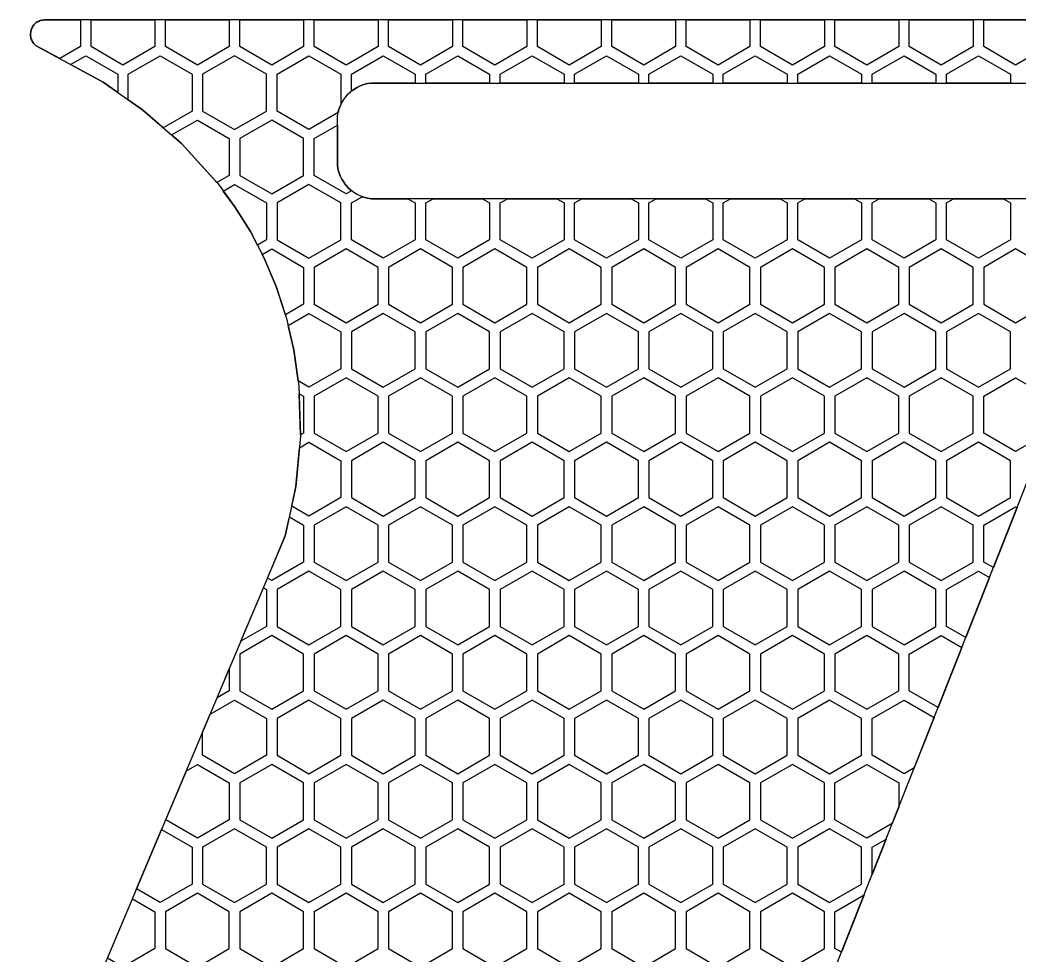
# Model space of a CAD drawing. Header units: millimetres. Extents: x 4.9 to 96.9, y -288 to -199.4.
# Drawn here: x 17.72 to 65.14, y -243.77 to -199.39 of the extents above; entities that cross this region are included whole.
import ezdxf

# ---------------------------------------------------------------- set-up
doc = ezdxf.new("R2010")
doc.units = ezdxf.units.MM
for name, color, linetype in [('outline_1', 3, 'Continuous'), ('outline_2', 3, 'Continuous'), ('pattern_0168', 2, 'Continuous'), ('pattern_0169', 2, 'Continuous'), ('pattern_0170', 2, 'Continuous'), ('pattern_0171', 2, 'Continuous'), ('pattern_0172', 2, 'Continuous'), ('pattern_0173', 2, 'Continuous'), ('pattern_0174', 2, 'Continuous'), ('pattern_0175', 2, 'Continuous'), ('pattern_0176', 2, 'Continuous'), ('pattern_0177', 2, 'Continuous'), ('pattern_0178', 2, 'Continuous'), ('pattern_0179', 2, 'Continuous'), ('pattern_0180', 2, 'Continuous'), ('pattern_0181', 2, 'Continuous'), ('pattern_0182', 2, 'Continuous'), ('pattern_0183', 2, 'Continuous'), ('pattern_0184', 2, 'Continuous'), ('pattern_0185', 2, 'Continuous'), ('pattern_0186', 2, 'Continuous'), ('pattern_0187', 2, 'Continuous'), ('pattern_0188', 2, 'Continuous'), ('pattern_0189', 2, 'Continuous'), ('pattern_0190', 2, 'Continuous'), ('pattern_0191', 2, 'Continuous'), ('pattern_0192', 2, 'Continuous'), ('pattern_0193', 2, 'Continuous'), ('pattern_0194', 2, 'Continuous'), ('pattern_0195', 2, 'Continuous'), ('pattern_0196', 2, 'Continuous'), ('pattern_0197', 2, 'Continuous'), ('pattern_0198', 2, 'Continuous'), ('pattern_0199', 2, 'Continuous'), ('pattern_0200', 2, 'Continuous'), ('pattern_0201', 2, 'Continuous'), ('pattern_0202', 2, 'Continuous'), ('pattern_0203', 2, 'Continuous'), ('pattern_0204', 2, 'Continuous'), ('pattern_0205', 2, 'Continuous'), ('pattern_0206', 2, 'Continuous'), ('pattern_0207', 2, 'Continuous'), ('pattern_0208', 2, 'Continuous'), ('pattern_0209', 2, 'Continuous'), ('pattern_0210', 2, 'Continuous'), ('pattern_0211', 2, 'Continuous'), ('pattern_0212', 2, 'Continuous'), ('pattern_0213', 2, 'Continuous'), ('pattern_0214', 2, 'Continuous'), ('pattern_0215', 2, 'Continuous'), ('pattern_0216', 2, 'Continuous'), ('pattern_0217', 2, 'Continuous'), ('pattern_0218', 2, 'Continuous'), ('pattern_0219', 2, 'Continuous'), ('pattern_0220', 2, 'Continuous'), ('pattern_0221', 2, 'Continuous'), ('pattern_0222', 2, 'Continuous'), ('pattern_0223', 2, 'Continuous'), ('pattern_0224', 2, 'Continuous'), ('pattern_0225', 2, 'Continuous'), ('pattern_0226', 2, 'Continuous'), ('pattern_0227', 2, 'Continuous'), ('pattern_0228', 2, 'Continuous'), ('pattern_0229', 2, 'Continuous'), ('pattern_0230', 2, 'Continuous'), ('pattern_0231', 2, 'Continuous'), ('pattern_0232', 2, 'Continuous'), ('pattern_0233', 2, 'Continuous'), ('pattern_0234', 2, 'Continuous'), ('pattern_0235', 2, 'Continuous'), ('pattern_0236', 2, 'Continuous'), ('pattern_0237', 2, 'Continuous'), ('pattern_0238', 2, 'Continuous'), ('pattern_0239', 2, 'Continuous'), ('pattern_0240', 2, 'Continuous'), ('pattern_0241', 2, 'Continuous'), ('pattern_0242', 2, 'Continuous'), ('pattern_0243', 2, 'Continuous'), ('pattern_0244', 2, 'Continuous'), ('pattern_0245', 2, 'Continuous'), ('pattern_0246', 2, 'Continuous'), ('pattern_0247', 2, 'Continuous'), ('pattern_0248', 2, 'Continuous'), ('pattern_0249', 2, 'Continuous'), ('pattern_0250', 2, 'Continuous'), ('pattern_0251', 2, 'Continuous'), ('pattern_0252', 2, 'Continuous'), ('pattern_0254', 2, 'Continuous'), ('pattern_0255', 2, 'Continuous'), ('pattern_0256', 2, 'Continuous'), ('pattern_0257', 2, 'Continuous'), ('pattern_0258', 2, 'Continuous'), ('pattern_0259', 2, 'Continuous'), ('pattern_0260', 2, 'Continuous'), ('pattern_0261', 2, 'Continuous'), ('pattern_0262', 2, 'Continuous'), ('pattern_0263', 2, 'Continuous'), ('pattern_0264', 2, 'Continuous'), ('pattern_0266', 2, 'Continuous'), ('pattern_0267', 2, 'Continuous'), ('pattern_0268', 2, 'Continuous'), ('pattern_0269', 2, 'Continuous'), ('pattern_0270', 2, 'Continuous'), ('pattern_0271', 2, 'Continuous'), ('pattern_0272', 2, 'Continuous'), ('pattern_0273', 2, 'Continuous'), ('pattern_0274', 2, 'Continuous'), ('pattern_0275', 2, 'Continuous'), ('pattern_0278', 2, 'Continuous'), ('pattern_0279', 2, 'Continuous'), ('pattern_0280', 2, 'Continuous'), ('pattern_0281', 2, 'Continuous'), ('pattern_0282', 2, 'Continuous'), ('pattern_0283', 2, 'Continuous'), ('pattern_0284', 2, 'Continuous'), ('pattern_0285', 2, 'Continuous'), ('pattern_0286', 2, 'Continuous'), ('pattern_0287', 2, 'Continuous'), ('pattern_0288', 2, 'Continuous'), ('pattern_0294', 2, 'Continuous'), ('pattern_0295', 2, 'Continuous'), ('pattern_0296', 2, 'Continuous'), ('pattern_0297', 2, 'Continuous'), ('pattern_0298', 2, 'Continuous'), ('pattern_0299', 2, 'Continuous'), ('pattern_0300', 2, 'Continuous'), ('pattern_0301', 2, 'Continuous'), ('pattern_0302', 2, 'Continuous'), ('pattern_0303', 2, 'Continuous'), ('pattern_0304', 2, 'Continuous'), ('pattern_0313', 2, 'Continuous'), ('pattern_0314', 2, 'Continuous'), ('pattern_0315', 2, 'Continuous'), ('pattern_0324', 2, 'Continuous'), ('pattern_0325', 2, 'Continuous'), ('pattern_0326', 2, 'Continuous'), ('pattern_0327', 2, 'Continuous'), ('pattern_0328', 2, 'Continuous'), ('pattern_0329', 2, 'Continuous'), ('pattern_0330', 2, 'Continuous'), ('pattern_0331', 2, 'Continuous'), ('pattern_0332', 2, 'Continuous'), ('pattern_0333', 2, 'Continuous'), ('pattern_0334', 2, 'Continuous'), ('pattern_0335', 2, 'Continuous'), ('pattern_0336', 2, 'Continuous'), ('pattern_0346', 2, 'Continuous'), ('pattern_0347', 2, 'Continuous'), ('pattern_0348', 2, 'Continuous'), ('pattern_0349', 2, 'Continuous'), ('pattern_0350', 2, 'Continuous'), ('pattern_0351', 2, 'Continuous'), ('pattern_0352', 2, 'Continuous'), ('pattern_0353', 2, 'Continuous'), ('pattern_0354', 2, 'Continuous'), ('pattern_0355', 2, 'Continuous'), ('pattern_0356', 2, 'Continuous'), ('pattern_0357', 2, 'Continuous'), ('pattern_0358', 2, 'Continuous'), ('pattern_0359', 2, 'Continuous')]:
    doc.layers.add(name, color=color, linetype=linetype)

msp = doc.modelspace()

# ---------------------------------------------------------------- linework, layer by layer
at = {"layer": 'outline_1'}
for points in [[(96.894, -199.393), (18.884, -199.393), (18.819, -199.396), (18.757, -199.404), (18.698, -199.417), (18.643, -199.435), (18.59, -199.458), (18.54, -199.485), (18.494, -199.516), (18.451, -199.551), (18.411, -199.589), (18.375, -199.63), (18.343, -199.674), (18.314, -199.72), (18.289, -199.769), (18.268, -199.819), (18.25, -199.871), (18.236, -199.923), (18.227, -199.977), (18.221, -200.032), (18.22, -200.086), (18.222, -200.141), (18.229, -200.195), (18.24, -200.249), (18.256, -200.301), (18.276, -200.353), (18.3, -200.403), (18.33, -200.45), (18.363, -200.496), (18.402, -200.539), (18.445, -200.58), (18.494, -200.617), (21.66, -202.339), (23.534, -203.652), (25.387, -205.257), (27.124, -207.177), (27.92, -208.263), (28.653, -209.435), (29.31, -210.696), (29.88, -212.05), (30.352, -213.499), (30.714, -215.046), (30.958, -216.752), (31.034, -219.146), (30.814, -221.528), (30.314, -223.871), (17.718, -253.777)], [(40.109, -285.625), (66.862, -217.96)]]:
    msp.add_lwpolyline(points, dxfattribs=at)
at = {"layer": 'outline_2'}
msp.add_lwpolyline([(65.704, -207.887), (34.389, -207.877), (34.211, -207.85), (34.039, -207.805), (33.874, -207.745), (33.718, -207.669), (33.569, -207.579), (33.431, -207.475), (33.303, -207.359), (33.187, -207.231), (33.084, -207.093), (32.993, -206.945), (32.917, -206.788), (32.857, -206.623), (32.812, -206.451), (32.785, -206.273), (32.785, -203.992), (32.812, -203.814), (32.857, -203.642), (32.917, -203.477), (32.993, -203.32), (33.084, -203.172), (33.187, -203.034), (33.303, -202.906), (33.431, -202.79), (33.569, -202.686), (33.718, -202.596), (33.874, -202.52), (34.039, -202.459), (34.211, -202.415), (34.389, -202.388), (65.887, -202.388)], dxfattribs=at)
at = {"layer": 'pattern_0168'}
msp.add_lwpolyline([(23.057, -241.102), (24.122, -241.717), (24.122, -243.467), (22.607, -244.342), (21.871, -243.917)], close=True, dxfattribs=at)
at = {"layer": 'pattern_0169'}
msp.add_lwpolyline([(27.653, -241.717), (26.138, -240.842), (24.622, -241.717), (24.622, -243.467), (26.138, -244.342), (27.653, -243.467)], close=True, dxfattribs=at)
at = {"layer": 'pattern_0170'}
msp.add_lwpolyline([(31.184, -241.717), (29.669, -240.842), (28.153, -241.717), (28.153, -243.467), (29.669, -244.342), (31.184, -243.467)], close=True, dxfattribs=at)
at = {"layer": 'pattern_0171'}
msp.add_lwpolyline([(34.716, -241.717), (33.2, -240.842), (31.684, -241.717), (31.684, -243.467), (33.2, -244.342), (34.716, -243.467)], close=True, dxfattribs=at)
at = {"layer": 'pattern_0172'}
msp.add_lwpolyline([(38.247, -241.717), (36.731, -240.842), (35.216, -241.717), (35.216, -243.467), (36.731, -244.342), (38.247, -243.467)], close=True, dxfattribs=at)
at = {"layer": 'pattern_0173'}
msp.add_lwpolyline([(41.778, -241.717), (40.262, -240.842), (38.747, -241.717), (38.747, -243.467), (40.262, -244.342), (41.778, -243.467)], close=True, dxfattribs=at)
at = {"layer": 'pattern_0174'}
msp.add_lwpolyline([(45.309, -241.717), (43.793, -240.842), (42.278, -241.717), (42.278, -243.467), (43.793, -244.342), (45.309, -243.467)], close=True, dxfattribs=at)
at = {"layer": 'pattern_0175'}
msp.add_lwpolyline([(48.84, -241.717), (47.324, -240.842), (45.809, -241.717), (45.809, -243.467), (47.324, -244.342), (48.84, -243.467)], close=True, dxfattribs=at)
at = {"layer": 'pattern_0176'}
msp.add_lwpolyline([(52.371, -241.717), (50.855, -240.842), (49.34, -241.717), (49.34, -243.467), (50.855, -244.342), (52.371, -243.467)], close=True, dxfattribs=at)
at = {"layer": 'pattern_0177'}
msp.add_lwpolyline([(55.902, -241.717), (54.387, -240.842), (52.871, -241.717), (52.871, -243.467), (54.387, -244.342), (55.902, -243.467)], close=True, dxfattribs=at)
at = {"layer": 'pattern_0178'}
msp.add_lwpolyline([(56.708, -243.643), (56.402, -243.467), (56.402, -241.717), (57.785, -240.918)], close=True, dxfattribs=at)
at = {"layer": 'pattern_0179'}
msp.add_lwpolyline([(24.438, -237.822), (25.888, -238.659), (25.888, -240.409), (24.372, -241.284), (23.252, -240.637)], close=True, dxfattribs=at)
at = {"layer": 'pattern_0180'}
msp.add_lwpolyline([(29.419, -238.659), (27.903, -237.784), (26.388, -238.659), (26.388, -240.409), (27.903, -241.284), (29.419, -240.409)], close=True, dxfattribs=at)
at = {"layer": 'pattern_0181'}
msp.add_lwpolyline([(32.95, -238.659), (31.434, -237.784), (29.919, -238.659), (29.919, -240.409), (31.434, -241.284), (32.95, -240.409)], close=True, dxfattribs=at)
at = {"layer": 'pattern_0182'}
msp.add_lwpolyline([(36.481, -238.659), (34.966, -237.784), (33.45, -238.659), (33.45, -240.409), (34.966, -241.284), (36.481, -240.409)], close=True, dxfattribs=at)
at = {"layer": 'pattern_0183'}
msp.add_lwpolyline([(40.012, -238.659), (38.497, -237.784), (36.981, -238.659), (36.981, -240.409), (38.497, -241.284), (40.012, -240.409)], close=True, dxfattribs=at)
at = {"layer": 'pattern_0184'}
msp.add_lwpolyline([(43.543, -238.659), (42.028, -237.784), (40.512, -238.659), (40.512, -240.409), (42.028, -241.284), (43.543, -240.409)], close=True, dxfattribs=at)
at = {"layer": 'pattern_0185'}
msp.add_lwpolyline([(47.074, -238.659), (45.559, -237.784), (44.043, -238.659), (44.043, -240.409), (45.559, -241.284), (47.074, -240.409)], close=True, dxfattribs=at)
at = {"layer": 'pattern_0186'}
msp.add_lwpolyline([(50.605, -238.659), (49.09, -237.784), (47.574, -238.659), (47.574, -240.409), (49.09, -241.284), (50.605, -240.409)], close=True, dxfattribs=at)
at = {"layer": 'pattern_0187'}
msp.add_lwpolyline([(54.137, -238.659), (52.621, -237.784), (51.105, -238.659), (51.105, -240.409), (52.621, -241.284), (54.137, -240.409)], close=True, dxfattribs=at)
at = {"layer": 'pattern_0188'}
msp.add_lwpolyline([(57.668, -238.659), (56.152, -237.784), (54.637, -238.659), (54.637, -240.409), (56.152, -241.284), (57.668, -240.409)], close=True, dxfattribs=at)
at = {"layer": 'pattern_0189'}
msp.add_lwpolyline([(58.168, -239.951), (58.168, -238.659), (58.83, -238.277)], close=True, dxfattribs=at)
at = {"layer": 'pattern_0190'}
msp.add_lwpolyline([(25.615, -235.028), (26.138, -234.726), (27.653, -235.601), (27.653, -237.351), (26.138, -238.226), (24.634, -237.357)], close=True, dxfattribs=at)
at = {"layer": 'pattern_0191'}
msp.add_lwpolyline([(31.184, -235.601), (29.669, -234.726), (28.153, -235.601), (28.153, -237.351), (29.669, -238.226), (31.184, -237.351)], close=True, dxfattribs=at)
at = {"layer": 'pattern_0192'}
msp.add_lwpolyline([(34.716, -235.601), (33.2, -234.726), (31.684, -235.601), (31.684, -237.351), (33.2, -238.226), (34.716, -237.351)], close=True, dxfattribs=at)
at = {"layer": 'pattern_0193'}
msp.add_lwpolyline([(38.247, -235.601), (36.731, -234.726), (35.216, -235.601), (35.216, -237.351), (36.731, -238.226), (38.247, -237.351)], close=True, dxfattribs=at)
at = {"layer": 'pattern_0194'}
msp.add_lwpolyline([(41.778, -235.601), (40.262, -234.726), (38.747, -235.601), (38.747, -237.351), (40.262, -238.226), (41.778, -237.351)], close=True, dxfattribs=at)
at = {"layer": 'pattern_0195'}
msp.add_lwpolyline([(45.309, -235.601), (43.793, -234.726), (42.278, -235.601), (42.278, -237.351), (43.793, -238.226), (45.309, -237.351)], close=True, dxfattribs=at)
at = {"layer": 'pattern_0196'}
msp.add_lwpolyline([(48.84, -235.601), (47.324, -234.726), (45.809, -235.601), (45.809, -237.351), (47.324, -238.226), (48.84, -237.351)], close=True, dxfattribs=at)
at = {"layer": 'pattern_0197'}
msp.add_lwpolyline([(52.371, -235.601), (50.855, -234.726), (49.34, -235.601), (49.34, -237.351), (50.855, -238.226), (52.371, -237.351)], close=True, dxfattribs=at)
at = {"layer": 'pattern_0198'}
msp.add_lwpolyline([(55.902, -235.601), (54.387, -234.726), (52.871, -235.601), (52.871, -237.351), (54.387, -238.226), (55.902, -237.351)], close=True, dxfattribs=at)
at = {"layer": 'pattern_0199'}
msp.add_lwpolyline([(59.125, -237.529), (57.918, -238.226), (56.402, -237.351), (56.402, -235.601), (57.918, -234.726), (59.433, -235.601), (59.433, -236.75)], close=True, dxfattribs=at)
at = {"layer": 'pattern_0200'}
msp.add_lwpolyline([(26.749, -232.334), (27.903, -231.668), (29.419, -232.543), (29.419, -234.293), (27.903, -235.168), (26.388, -234.293), (26.388, -233.192)], close=True, dxfattribs=at)
at = {"layer": 'pattern_0201'}
msp.add_lwpolyline([(32.95, -232.543), (31.434, -231.668), (29.919, -232.543), (29.919, -234.293), (31.434, -235.168), (32.95, -234.293)], close=True, dxfattribs=at)
at = {"layer": 'pattern_0202'}
msp.add_lwpolyline([(36.481, -232.543), (34.966, -231.668), (33.45, -232.543), (33.45, -234.293), (34.966, -235.168), (36.481, -234.293)], close=True, dxfattribs=at)
at = {"layer": 'pattern_0203'}
msp.add_lwpolyline([(40.012, -232.543), (38.497, -231.668), (36.981, -232.543), (36.981, -234.293), (38.497, -235.168), (40.012, -234.293)], close=True, dxfattribs=at)
at = {"layer": 'pattern_0204'}
msp.add_lwpolyline([(43.543, -232.543), (42.028, -231.668), (40.512, -232.543), (40.512, -234.293), (42.028, -235.168), (43.543, -234.293)], close=True, dxfattribs=at)
at = {"layer": 'pattern_0205'}
msp.add_lwpolyline([(47.074, -232.543), (45.559, -231.668), (44.043, -232.543), (44.043, -234.293), (45.559, -235.168), (47.074, -234.293)], close=True, dxfattribs=at)
at = {"layer": 'pattern_0206'}
msp.add_lwpolyline([(50.605, -232.543), (49.09, -231.668), (47.574, -232.543), (47.574, -234.293), (49.09, -235.168), (50.605, -234.293)], close=True, dxfattribs=at)
at = {"layer": 'pattern_0207'}
msp.add_lwpolyline([(54.137, -232.543), (52.621, -231.668), (51.105, -232.543), (51.105, -234.293), (52.621, -235.168), (54.137, -234.293)], close=True, dxfattribs=at)
at = {"layer": 'pattern_0208'}
msp.add_lwpolyline([(57.668, -232.543), (56.152, -231.668), (54.637, -232.543), (54.637, -234.293), (56.152, -235.168), (57.668, -234.293)], close=True, dxfattribs=at)
at = {"layer": 'pattern_0209'}
msp.add_lwpolyline([(60.17, -234.887), (59.683, -235.168), (58.168, -234.293), (58.168, -232.543), (59.683, -231.668), (61.116, -232.495)], close=True, dxfattribs=at)
at = {"layer": 'pattern_0210'}
msp.add_lwpolyline([(27.653, -230.188), (27.653, -231.235), (27.071, -231.571)], close=True, dxfattribs=at)
at = {"layer": 'pattern_0211'}
msp.add_lwpolyline([(31.184, -229.485), (29.669, -228.61), (28.153, -229.485), (28.153, -231.235), (29.669, -232.11), (31.184, -231.235)], close=True, dxfattribs=at)
at = {"layer": 'pattern_0212'}
msp.add_lwpolyline([(34.716, -229.485), (33.2, -228.61), (31.684, -229.485), (31.684, -231.235), (33.2, -232.11), (34.716, -231.235)], close=True, dxfattribs=at)
at = {"layer": 'pattern_0213'}
msp.add_lwpolyline([(38.247, -229.485), (36.731, -228.61), (35.216, -229.485), (35.216, -231.235), (36.731, -232.11), (38.247, -231.235)], close=True, dxfattribs=at)
at = {"layer": 'pattern_0214'}
msp.add_lwpolyline([(41.778, -229.485), (40.262, -228.61), (38.747, -229.485), (38.747, -231.235), (40.262, -232.11), (41.778, -231.235)], close=True, dxfattribs=at)
at = {"layer": 'pattern_0215'}
msp.add_lwpolyline([(45.309, -229.485), (43.793, -228.61), (42.278, -229.485), (42.278, -231.235), (43.793, -232.11), (45.309, -231.235)], close=True, dxfattribs=at)
at = {"layer": 'pattern_0216'}
msp.add_lwpolyline([(48.84, -229.485), (47.324, -228.61), (45.809, -229.485), (45.809, -231.235), (47.324, -232.11), (48.84, -231.235)], close=True, dxfattribs=at)
at = {"layer": 'pattern_0217'}
msp.add_lwpolyline([(52.371, -229.485), (50.855, -228.61), (49.34, -229.485), (49.34, -231.235), (50.855, -232.11), (52.371, -231.235)], close=True, dxfattribs=at)
at = {"layer": 'pattern_0218'}
msp.add_lwpolyline([(55.902, -229.485), (54.387, -228.61), (52.871, -229.485), (52.871, -231.235), (54.387, -232.11), (55.902, -231.235)], close=True, dxfattribs=at)
at = {"layer": 'pattern_0219'}
msp.add_lwpolyline([(59.433, -229.485), (57.918, -228.61), (56.402, -229.485), (56.402, -231.235), (57.918, -232.11), (59.433, -231.235)], close=True, dxfattribs=at)
at = {"layer": 'pattern_0220'}
msp.add_lwpolyline([(61.301, -232.025), (59.933, -231.235), (59.933, -229.485), (61.449, -228.61), (62.428, -229.175)], close=True, dxfattribs=at)
at = {"layer": 'pattern_0221'}
msp.add_lwpolyline([(29.273, -226.342), (29.419, -226.427), (29.419, -228.177), (28.205, -228.878)], close=True, dxfattribs=at)
at = {"layer": 'pattern_0222'}
msp.add_lwpolyline([(32.95, -226.427), (31.434, -225.552), (29.919, -226.427), (29.919, -228.177), (31.434, -229.052), (32.95, -228.177)], close=True, dxfattribs=at)
at = {"layer": 'pattern_0223'}
msp.add_lwpolyline([(36.481, -226.427), (34.966, -225.552), (33.45, -226.427), (33.45, -228.177), (34.966, -229.052), (36.481, -228.177)], close=True, dxfattribs=at)
at = {"layer": 'pattern_0224'}
msp.add_lwpolyline([(40.012, -226.427), (38.497, -225.552), (36.981, -226.427), (36.981, -228.177), (38.497, -229.052), (40.012, -228.177)], close=True, dxfattribs=at)
at = {"layer": 'pattern_0225'}
msp.add_lwpolyline([(43.543, -226.427), (42.028, -225.552), (40.512, -226.427), (40.512, -228.177), (42.028, -229.052), (43.543, -228.177)], close=True, dxfattribs=at)
at = {"layer": 'pattern_0226'}
msp.add_lwpolyline([(47.074, -226.427), (45.559, -225.552), (44.043, -226.427), (44.043, -228.177), (45.559, -229.052), (47.074, -228.177)], close=True, dxfattribs=at)
at = {"layer": 'pattern_0227'}
msp.add_lwpolyline([(50.605, -226.427), (49.09, -225.552), (47.574, -226.427), (47.574, -228.177), (49.09, -229.052), (50.605, -228.177)], close=True, dxfattribs=at)
at = {"layer": 'pattern_0228'}
msp.add_lwpolyline([(54.137, -226.427), (52.621, -225.552), (51.105, -226.427), (51.105, -228.177), (52.621, -229.052), (54.137, -228.177)], close=True, dxfattribs=at)
at = {"layer": 'pattern_0229'}
msp.add_lwpolyline([(57.668, -226.427), (56.152, -225.552), (54.637, -226.427), (54.637, -228.177), (56.152, -229.052), (57.668, -228.177)], close=True, dxfattribs=at)
at = {"layer": 'pattern_0230'}
msp.add_lwpolyline([(61.199, -226.427), (59.683, -225.552), (58.168, -226.427), (58.168, -228.177), (59.683, -229.052), (61.199, -228.177)], close=True, dxfattribs=at)
at = {"layer": 'pattern_0231'}
msp.add_lwpolyline([(62.614, -228.705), (61.699, -228.177), (61.699, -226.427), (63.214, -225.552), (63.74, -225.856)], close=True, dxfattribs=at)
at = {"layer": 'pattern_0232'}
msp.add_lwpolyline([(30.314, -223.871), (30.505, -222.976), (31.184, -223.369), (31.184, -225.119), (29.669, -225.994), (29.468, -225.878)], close=True, dxfattribs=at)
at = {"layer": 'pattern_0233'}
msp.add_lwpolyline([(34.716, -223.369), (33.2, -222.494), (31.684, -223.369), (31.684, -225.119), (33.2, -225.994), (34.716, -225.119)], close=True, dxfattribs=at)
at = {"layer": 'pattern_0234'}
msp.add_lwpolyline([(38.247, -223.369), (36.731, -222.494), (35.216, -223.369), (35.216, -225.119), (36.731, -225.994), (38.247, -225.119)], close=True, dxfattribs=at)
at = {"layer": 'pattern_0235'}
msp.add_lwpolyline([(41.778, -223.369), (40.262, -222.494), (38.747, -223.369), (38.747, -225.119), (40.262, -225.994), (41.778, -225.119)], close=True, dxfattribs=at)
at = {"layer": 'pattern_0236'}
msp.add_lwpolyline([(45.309, -223.369), (43.793, -222.494), (42.278, -223.369), (42.278, -225.119), (43.793, -225.994), (45.309, -225.119)], close=True, dxfattribs=at)
at = {"layer": 'pattern_0237'}
msp.add_lwpolyline([(48.84, -223.369), (47.324, -222.494), (45.809, -223.369), (45.809, -225.119), (47.324, -225.994), (48.84, -225.119)], close=True, dxfattribs=at)
at = {"layer": 'pattern_0238'}
msp.add_lwpolyline([(52.371, -223.369), (50.855, -222.494), (49.34, -223.369), (49.34, -225.119), (50.855, -225.994), (52.371, -225.119)], close=True, dxfattribs=at)
at = {"layer": 'pattern_0239'}
msp.add_lwpolyline([(55.902, -223.369), (54.387, -222.494), (52.871, -223.369), (52.871, -225.119), (54.387, -225.994), (55.902, -225.119)], close=True, dxfattribs=at)
at = {"layer": 'pattern_0240'}
msp.add_lwpolyline([(59.433, -223.369), (57.918, -222.494), (56.402, -223.369), (56.402, -225.119), (57.918, -225.994), (59.433, -225.119)], close=True, dxfattribs=at)
at = {"layer": 'pattern_0241'}
msp.add_lwpolyline([(62.964, -223.369), (61.449, -222.494), (59.933, -223.369), (59.933, -225.119), (61.449, -225.994), (62.964, -225.119)], close=True, dxfattribs=at)
at = {"layer": 'pattern_0242'}
msp.add_lwpolyline([(63.926, -225.385), (63.464, -225.119), (63.464, -223.369), (64.98, -222.494), (65.053, -222.536)], close=True, dxfattribs=at)
at = {"layer": 'pattern_0243'}
msp.add_lwpolyline([(30.814, -221.528), (30.984, -219.696), (31.434, -219.436), (32.95, -220.311), (32.95, -222.061), (31.434, -222.936), (30.615, -222.462)], close=True, dxfattribs=at)
at = {"layer": 'pattern_0244'}
msp.add_lwpolyline([(36.481, -220.311), (34.966, -219.436), (33.45, -220.311), (33.45, -222.061), (34.966, -222.936), (36.481, -222.061)], close=True, dxfattribs=at)
at = {"layer": 'pattern_0245'}
msp.add_lwpolyline([(40.012, -220.311), (38.497, -219.436), (36.981, -220.311), (36.981, -222.061), (38.497, -222.936), (40.012, -222.061)], close=True, dxfattribs=at)
at = {"layer": 'pattern_0246'}
msp.add_lwpolyline([(43.543, -220.311), (42.028, -219.436), (40.512, -220.311), (40.512, -222.061), (42.028, -222.936), (43.543, -222.061)], close=True, dxfattribs=at)
at = {"layer": 'pattern_0247'}
msp.add_lwpolyline([(47.074, -220.311), (45.559, -219.436), (44.043, -220.311), (44.043, -222.061), (45.559, -222.936), (47.074, -222.061)], close=True, dxfattribs=at)
at = {"layer": 'pattern_0248'}
msp.add_lwpolyline([(50.605, -220.311), (49.09, -219.436), (47.574, -220.311), (47.574, -222.061), (49.09, -222.936), (50.605, -222.061)], close=True, dxfattribs=at)
at = {"layer": 'pattern_0249'}
msp.add_lwpolyline([(54.137, -220.311), (52.621, -219.436), (51.105, -220.311), (51.105, -222.061), (52.621, -222.936), (54.137, -222.061)], close=True, dxfattribs=at)
at = {"layer": 'pattern_0250'}
msp.add_lwpolyline([(57.668, -220.311), (56.152, -219.436), (54.637, -220.311), (54.637, -222.061), (56.152, -222.936), (57.668, -222.061)], close=True, dxfattribs=at)
at = {"layer": 'pattern_0251'}
msp.add_lwpolyline([(61.199, -220.311), (59.683, -219.436), (58.168, -220.311), (58.168, -222.061), (59.683, -222.936), (61.199, -222.061)], close=True, dxfattribs=at)
at = {"layer": 'pattern_0252'}
msp.add_lwpolyline([(64.73, -220.311), (63.214, -219.436), (61.699, -220.311), (61.699, -222.061), (63.214, -222.936), (64.73, -222.061)], close=True, dxfattribs=at)
at = {"layer": 'pattern_0254'}
msp.add_lwpolyline([(30.97, -217.129), (31.184, -217.253), (31.184, -219.003), (31.032, -219.09)], close=True, dxfattribs=at)
at = {"layer": 'pattern_0255'}
msp.add_lwpolyline([(34.716, -217.253), (33.2, -216.378), (31.684, -217.253), (31.684, -219.003), (33.2, -219.878), (34.716, -219.003)], close=True, dxfattribs=at)
at = {"layer": 'pattern_0256'}
msp.add_lwpolyline([(38.247, -217.253), (36.731, -216.378), (35.216, -217.253), (35.216, -219.003), (36.731, -219.878), (38.247, -219.003)], close=True, dxfattribs=at)
at = {"layer": 'pattern_0257'}
msp.add_lwpolyline([(41.778, -217.253), (40.262, -216.378), (38.747, -217.253), (38.747, -219.003), (40.262, -219.878), (41.778, -219.003)], close=True, dxfattribs=at)
at = {"layer": 'pattern_0258'}
msp.add_lwpolyline([(45.309, -217.253), (43.793, -216.378), (42.278, -217.253), (42.278, -219.003), (43.793, -219.878), (45.309, -219.003)], close=True, dxfattribs=at)
at = {"layer": 'pattern_0259'}
msp.add_lwpolyline([(48.84, -217.253), (47.324, -216.378), (45.809, -217.253), (45.809, -219.003), (47.324, -219.878), (48.84, -219.003)], close=True, dxfattribs=at)
at = {"layer": 'pattern_0260'}
msp.add_lwpolyline([(52.371, -217.253), (50.855, -216.378), (49.34, -217.253), (49.34, -219.003), (50.855, -219.878), (52.371, -219.003)], close=True, dxfattribs=at)
at = {"layer": 'pattern_0261'}
msp.add_lwpolyline([(55.902, -217.253), (54.387, -216.378), (52.871, -217.253), (52.871, -219.003), (54.387, -219.878), (55.902, -219.003)], close=True, dxfattribs=at)
at = {"layer": 'pattern_0262'}
msp.add_lwpolyline([(59.433, -217.253), (57.918, -216.378), (56.402, -217.253), (56.402, -219.003), (57.918, -219.878), (59.433, -219.003)], close=True, dxfattribs=at)
at = {"layer": 'pattern_0263'}
msp.add_lwpolyline([(62.964, -217.253), (61.449, -216.378), (59.933, -217.253), (59.933, -219.003), (61.449, -219.878), (62.964, -219.003)], close=True, dxfattribs=at)
at = {"layer": 'pattern_0264'}
msp.add_lwpolyline([(66.436, -219.037), (64.98, -219.878), (63.464, -219.003), (63.464, -217.253), (64.98, -216.378), (66.495, -217.253), (66.495, -218.888)], close=True, dxfattribs=at)
at = {"layer": 'pattern_0266'}
msp.add_lwpolyline([(30.714, -215.046), (30.444, -213.892), (31.434, -213.32), (32.95, -214.195), (32.95, -215.945), (31.434, -216.82), (30.925, -216.526)], close=True, dxfattribs=at)
at = {"layer": 'pattern_0267'}
msp.add_lwpolyline([(36.481, -214.195), (34.966, -213.32), (33.45, -214.195), (33.45, -215.945), (34.966, -216.82), (36.481, -215.945)], close=True, dxfattribs=at)
at = {"layer": 'pattern_0268'}
msp.add_lwpolyline([(40.012, -214.195), (38.497, -213.32), (36.981, -214.195), (36.981, -215.945), (38.497, -216.82), (40.012, -215.945)], close=True, dxfattribs=at)
at = {"layer": 'pattern_0269'}
msp.add_lwpolyline([(43.543, -214.195), (42.028, -213.32), (40.512, -214.195), (40.512, -215.945), (42.028, -216.82), (43.543, -215.945)], close=True, dxfattribs=at)
at = {"layer": 'pattern_0270'}
msp.add_lwpolyline([(47.074, -214.195), (45.559, -213.32), (44.043, -214.195), (44.043, -215.945), (45.559, -216.82), (47.074, -215.945)], close=True, dxfattribs=at)
at = {"layer": 'pattern_0271'}
msp.add_lwpolyline([(50.605, -214.195), (49.09, -213.32), (47.574, -214.195), (47.574, -215.945), (49.09, -216.82), (50.605, -215.945)], close=True, dxfattribs=at)
at = {"layer": 'pattern_0272'}
msp.add_lwpolyline([(54.137, -214.195), (52.621, -213.32), (51.105, -214.195), (51.105, -215.945), (52.621, -216.82), (54.137, -215.945)], close=True, dxfattribs=at)
at = {"layer": 'pattern_0273'}
msp.add_lwpolyline([(57.668, -214.195), (56.152, -213.32), (54.637, -214.195), (54.637, -215.945), (56.152, -216.82), (57.668, -215.945)], close=True, dxfattribs=at)
at = {"layer": 'pattern_0274'}
msp.add_lwpolyline([(61.199, -214.195), (59.683, -213.32), (58.168, -214.195), (58.168, -215.945), (59.683, -216.82), (61.199, -215.945)], close=True, dxfattribs=at)
at = {"layer": 'pattern_0275'}
msp.add_lwpolyline([(64.73, -214.195), (63.214, -213.32), (61.699, -214.195), (61.699, -215.945), (63.214, -216.82), (64.73, -215.945)], close=True, dxfattribs=at)
at = {"layer": 'pattern_0278'}
msp.add_lwpolyline([(29.88, -212.05), (29.31, -210.696), (29.219, -210.521), (29.669, -210.262), (31.184, -211.137), (31.184, -212.887), (30.316, -213.388)], close=True, dxfattribs=at)
at = {"layer": 'pattern_0279'}
msp.add_lwpolyline([(34.716, -211.137), (33.2, -210.262), (31.684, -211.137), (31.684, -212.887), (33.2, -213.762), (34.716, -212.887)], close=True, dxfattribs=at)
at = {"layer": 'pattern_0280'}
msp.add_lwpolyline([(38.247, -211.137), (36.731, -210.262), (35.216, -211.137), (35.216, -212.887), (36.731, -213.762), (38.247, -212.887)], close=True, dxfattribs=at)
at = {"layer": 'pattern_0281'}
msp.add_lwpolyline([(41.778, -211.137), (40.262, -210.262), (38.747, -211.137), (38.747, -212.887), (40.262, -213.762), (41.778, -212.887)], close=True, dxfattribs=at)
at = {"layer": 'pattern_0282'}
msp.add_lwpolyline([(45.309, -211.137), (43.793, -210.262), (42.278, -211.137), (42.278, -212.887), (43.793, -213.762), (45.309, -212.887)], close=True, dxfattribs=at)
at = {"layer": 'pattern_0283'}
msp.add_lwpolyline([(48.84, -211.137), (47.324, -210.262), (45.809, -211.137), (45.809, -212.887), (47.324, -213.762), (48.84, -212.887)], close=True, dxfattribs=at)
at = {"layer": 'pattern_0284'}
msp.add_lwpolyline([(52.371, -211.137), (50.855, -210.262), (49.34, -211.137), (49.34, -212.887), (50.855, -213.762), (52.371, -212.887)], close=True, dxfattribs=at)
at = {"layer": 'pattern_0285'}
msp.add_lwpolyline([(55.902, -211.137), (54.387, -210.262), (52.871, -211.137), (52.871, -212.887), (54.387, -213.762), (55.902, -212.887)], close=True, dxfattribs=at)
at = {"layer": 'pattern_0286'}
msp.add_lwpolyline([(59.433, -211.137), (57.918, -210.262), (56.402, -211.137), (56.402, -212.887), (57.918, -213.762), (59.433, -212.887)], close=True, dxfattribs=at)
at = {"layer": 'pattern_0287'}
msp.add_lwpolyline([(62.964, -211.137), (61.449, -210.262), (59.933, -211.137), (59.933, -212.887), (61.449, -213.762), (62.964, -212.887)], close=True, dxfattribs=at)
at = {"layer": 'pattern_0288'}
msp.add_lwpolyline([(66.495, -211.137), (64.98, -210.262), (63.464, -211.137), (63.464, -212.887), (64.98, -213.762), (66.495, -212.887)], close=True, dxfattribs=at)
at = {"layer": 'pattern_0294'}
msp.add_lwpolyline([(28.653, -209.435), (27.92, -208.263), (27.369, -207.512), (27.903, -207.204), (29.419, -208.079), (29.419, -209.829), (28.988, -210.078)], close=True, dxfattribs=at)
at = {"layer": 'pattern_0295'}
msp.add_lwpolyline([(32.95, -208.079), (31.434, -207.204), (29.919, -208.079), (29.919, -209.829), (31.434, -210.704), (32.95, -209.829)], close=True, dxfattribs=at)
at = {"layer": 'pattern_0296'}
msp.add_lwpolyline([(34.039, -207.805), (34.211, -207.85), (34.389, -207.877), (36.133, -207.878), (36.481, -208.079), (36.481, -209.829), (34.966, -210.704), (33.45, -209.829), (33.45, -208.079), (33.969, -207.779)], close=True, dxfattribs=at)
at = {"layer": 'pattern_0297'}
msp.add_lwpolyline([(39.666, -207.879), (40.012, -208.079), (40.012, -209.829), (38.497, -210.704), (36.981, -209.829), (36.981, -208.079), (37.328, -207.878)], close=True, dxfattribs=at)
at = {"layer": 'pattern_0298'}
msp.add_lwpolyline([(43.199, -207.88), (43.543, -208.079), (43.543, -209.829), (42.028, -210.704), (40.512, -209.829), (40.512, -208.079), (40.858, -207.879)], close=True, dxfattribs=at)
at = {"layer": 'pattern_0299'}
msp.add_lwpolyline([(46.732, -207.881), (47.074, -208.079), (47.074, -209.829), (45.559, -210.704), (44.043, -209.829), (44.043, -208.079), (44.387, -207.88)], close=True, dxfattribs=at)
at = {"layer": 'pattern_0300'}
msp.add_lwpolyline([(50.265, -207.882), (50.605, -208.079), (50.605, -209.829), (49.09, -210.704), (47.574, -209.829), (47.574, -208.079), (47.916, -207.881)], close=True, dxfattribs=at)
at = {"layer": 'pattern_0301'}
msp.add_lwpolyline([(53.798, -207.883), (54.137, -208.079), (54.137, -209.829), (52.621, -210.704), (51.105, -209.829), (51.105, -208.079), (51.445, -207.882)], close=True, dxfattribs=at)
at = {"layer": 'pattern_0302'}
msp.add_lwpolyline([(57.331, -207.884), (57.668, -208.079), (57.668, -209.829), (56.152, -210.704), (54.637, -209.829), (54.637, -208.079), (54.975, -207.883)], close=True, dxfattribs=at)
at = {"layer": 'pattern_0303'}
msp.add_lwpolyline([(60.864, -207.885), (61.199, -208.079), (61.199, -209.829), (59.683, -210.704), (58.168, -209.829), (58.168, -208.079), (58.504, -207.884)], close=True, dxfattribs=at)
at = {"layer": 'pattern_0304'}
msp.add_lwpolyline([(64.397, -207.886), (64.73, -208.079), (64.73, -209.829), (63.214, -210.704), (61.699, -209.829), (61.699, -208.079), (62.033, -207.886)], close=True, dxfattribs=at)
at = {"layer": 'pattern_0313'}
msp.add_lwpolyline([(25.387, -205.257), (24.917, -204.85), (26.138, -204.146), (27.653, -205.021), (27.653, -206.771), (27.064, -207.111)], close=True, dxfattribs=at)
at = {"layer": 'pattern_0314'}
msp.add_lwpolyline([(31.184, -205.021), (29.669, -204.146), (28.153, -205.021), (28.153, -206.771), (29.669, -207.646), (31.184, -206.771)], close=True, dxfattribs=at)
at = {"layer": 'pattern_0315'}
msp.add_lwpolyline([(32.785, -206.273), (32.812, -206.451), (32.857, -206.623), (32.917, -206.788), (32.993, -206.945), (33.084, -207.093), (33.187, -207.231), (33.303, -207.359), (33.431, -207.475), (33.459, -207.496), (33.2, -207.646), (31.684, -206.771), (31.684, -205.021), (32.785, -204.385)], close=True, dxfattribs=at)
at = {"layer": 'pattern_0324'}
msp.add_lwpolyline([(21.66, -202.339), (20.122, -201.503), (20.841, -201.088), (22.357, -201.963), (22.357, -202.827)], close=True, dxfattribs=at)
at = {"layer": 'pattern_0325'}
msp.add_lwpolyline([(23.534, -203.652), (22.857, -203.177), (22.857, -201.963), (24.372, -201.088), (25.888, -201.963), (25.888, -203.713), (24.518, -204.504)], close=True, dxfattribs=at)
at = {"layer": 'pattern_0326'}
msp.add_lwpolyline([(29.419, -201.963), (27.903, -201.088), (26.388, -201.963), (26.388, -203.713), (27.903, -204.588), (29.419, -203.713)], close=True, dxfattribs=at)
at = {"layer": 'pattern_0327'}
msp.add_lwpolyline([(32.917, -203.477), (32.857, -203.642), (32.819, -203.788), (31.434, -204.588), (29.919, -203.713), (29.919, -201.963), (31.434, -201.088), (32.95, -201.963), (32.95, -203.41)], close=True, dxfattribs=at)
at = {"layer": 'pattern_0328'}
msp.add_lwpolyline([(34.389, -202.388), (34.211, -202.415), (34.039, -202.459), (33.874, -202.52), (33.718, -202.596), (33.569, -202.686), (33.45, -202.776), (33.45, -201.963), (34.966, -201.088), (36.481, -201.963), (36.481, -202.388)], close=True, dxfattribs=at)
at = {"layer": 'pattern_0329'}
msp.add_lwpolyline([(36.981, -202.388), (36.981, -201.963), (38.497, -201.088), (40.012, -201.963), (40.012, -202.388)], close=True, dxfattribs=at)
at = {"layer": 'pattern_0330'}
msp.add_lwpolyline([(40.512, -202.388), (40.512, -201.963), (42.028, -201.088), (43.543, -201.963), (43.543, -202.388)], close=True, dxfattribs=at)
at = {"layer": 'pattern_0331'}
msp.add_lwpolyline([(44.043, -202.388), (44.043, -201.963), (45.559, -201.088), (47.074, -201.963), (47.074, -202.388)], close=True, dxfattribs=at)
at = {"layer": 'pattern_0332'}
msp.add_lwpolyline([(47.574, -202.388), (47.574, -201.963), (49.09, -201.088), (50.605, -201.963), (50.605, -202.388)], close=True, dxfattribs=at)
at = {"layer": 'pattern_0333'}
msp.add_lwpolyline([(51.105, -202.388), (51.105, -201.963), (52.621, -201.088), (54.137, -201.963), (54.137, -202.388)], close=True, dxfattribs=at)
at = {"layer": 'pattern_0334'}
msp.add_lwpolyline([(54.637, -202.388), (54.637, -201.963), (56.152, -201.088), (57.668, -201.963), (57.668, -202.388)], close=True, dxfattribs=at)
at = {"layer": 'pattern_0335'}
msp.add_lwpolyline([(58.168, -202.388), (58.168, -201.963), (59.683, -201.088), (61.199, -201.963), (61.199, -202.388)], close=True, dxfattribs=at)
at = {"layer": 'pattern_0336'}
msp.add_lwpolyline([(61.699, -202.388), (61.699, -201.963), (63.214, -201.088), (64.73, -201.963), (64.73, -202.388)], close=True, dxfattribs=at)
at = {"layer": 'pattern_0346'}
msp.add_lwpolyline([(18.494, -200.617), (18.445, -200.58), (18.402, -200.539), (18.363, -200.496), (18.33, -200.45), (18.3, -200.403), (18.276, -200.353), (18.256, -200.301), (18.24, -200.249), (18.229, -200.195), (18.222, -200.141), (18.22, -200.086), (18.221, -200.032), (18.227, -199.977), (18.236, -199.923), (18.25, -199.871), (18.268, -199.819), (18.289, -199.769), (18.314, -199.72), (18.343, -199.674), (18.375, -199.63), (18.411, -199.589), (18.451, -199.551), (18.494, -199.516), (18.54, -199.485), (18.59, -199.458), (18.643, -199.435), (18.698, -199.417), (18.757, -199.404), (18.819, -199.396), (18.884, -199.393), (20.591, -199.393), (20.591, -200.655), (19.607, -201.223)], close=True, dxfattribs=at)
at = {"layer": 'pattern_0347'}
msp.add_lwpolyline([(24.122, -199.393), (24.122, -200.655), (22.607, -201.53), (21.091, -200.655), (21.091, -199.393)], close=True, dxfattribs=at)
at = {"layer": 'pattern_0348'}
msp.add_lwpolyline([(27.653, -199.393), (27.653, -200.655), (26.138, -201.53), (24.622, -200.655), (24.622, -199.393)], close=True, dxfattribs=at)
at = {"layer": 'pattern_0349'}
msp.add_lwpolyline([(31.184, -199.393), (31.184, -200.655), (29.669, -201.53), (28.153, -200.655), (28.153, -199.393)], close=True, dxfattribs=at)
at = {"layer": 'pattern_0350'}
msp.add_lwpolyline([(34.716, -199.393), (34.716, -200.655), (33.2, -201.53), (31.684, -200.655), (31.684, -199.393)], close=True, dxfattribs=at)
at = {"layer": 'pattern_0351'}
msp.add_lwpolyline([(38.247, -199.393), (38.247, -200.655), (36.731, -201.53), (35.216, -200.655), (35.216, -199.393)], close=True, dxfattribs=at)
at = {"layer": 'pattern_0352'}
msp.add_lwpolyline([(41.778, -199.393), (41.778, -200.655), (40.262, -201.53), (38.747, -200.655), (38.747, -199.393)], close=True, dxfattribs=at)
at = {"layer": 'pattern_0353'}
msp.add_lwpolyline([(45.309, -199.393), (45.309, -200.655), (43.793, -201.53), (42.278, -200.655), (42.278, -199.393)], close=True, dxfattribs=at)
at = {"layer": 'pattern_0354'}
msp.add_lwpolyline([(48.84, -199.393), (48.84, -200.655), (47.324, -201.53), (45.809, -200.655), (45.809, -199.393)], close=True, dxfattribs=at)
at = {"layer": 'pattern_0355'}
msp.add_lwpolyline([(52.371, -199.393), (52.371, -200.655), (50.855, -201.53), (49.34, -200.655), (49.34, -199.393)], close=True, dxfattribs=at)
at = {"layer": 'pattern_0356'}
msp.add_lwpolyline([(55.902, -199.393), (55.902, -200.655), (54.387, -201.53), (52.871, -200.655), (52.871, -199.393)], close=True, dxfattribs=at)
at = {"layer": 'pattern_0357'}
msp.add_lwpolyline([(59.433, -199.393), (59.433, -200.655), (57.918, -201.53), (56.402, -200.655), (56.402, -199.393)], close=True, dxfattribs=at)
at = {"layer": 'pattern_0358'}
msp.add_lwpolyline([(62.964, -199.393), (62.964, -200.655), (61.449, -201.53), (59.933, -200.655), (59.933, -199.393)], close=True, dxfattribs=at)
at = {"layer": 'pattern_0359'}
msp.add_lwpolyline([(66.495, -199.393), (66.495, -200.655), (64.98, -201.53), (63.464, -200.655), (63.464, -199.393)], close=True, dxfattribs=at)

doc.saveas('drawing.dxf')
